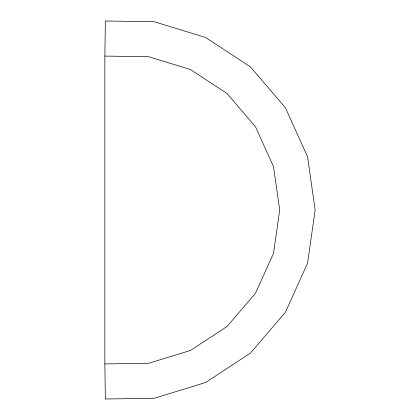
<?xml version="1.0" encoding="UTF-8"?>
<svg xmlns="http://www.w3.org/2000/svg" width="420" height="420" viewBox="0 0 420 420"><rect width="100%" height="100%" fill="white"/><g stroke="black" fill="none" stroke-linecap="round" stroke-linejoin="round"><path stroke-width="0.63" d="M104.853 56.086L105.357 21L154.114 21.698L205.522 37.448L250.478 66.927L285.421 107.783L307.561 156.776L315.147 210L307.561 263.225L285.421 312.218L250.478 353.073L205.522 382.552L154.114 398.302L105.357 399L104.853 363.914L104.853 56.086L148.617 56.711L190.459 69.536L227.062 93.529L255.507 126.793L273.53 166.672L279.704 210L273.53 253.328L255.507 293.207L227.062 326.471L190.459 350.464L148.617 363.29L104.853 363.914"/></g></svg>
